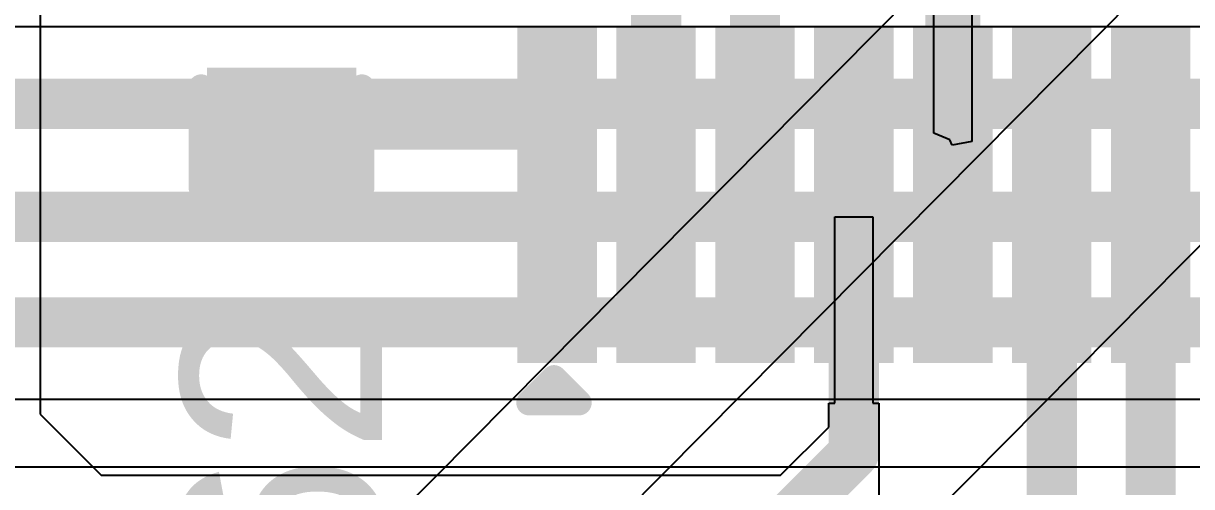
# Model space of a CAD drawing. Header units: inches. Extents: x -4 to 5258, y -4 to 5281.
# Drawn here: x 88.58 to 94.49, y 65.69 to 68.04 of the extents above; entities that cross this region are included whole.
import ezdxf

# ---------------------------------------------------------------- set-up
doc = ezdxf.new("R2010")
doc.units = ezdxf.units.IN
for name, color, linetype in [('Layer 2', 76, 'Continuous'), ('Top Layer', 1, 'Continuous'), ('Top Overlay', 2, 'Continuous'), ('Top Paste', 8, 'Continuous'), ('Top Solder', 216, 'Continuous')]:
    doc.layers.add(name, color=color, linetype=linetype)
doc.styles.add('Arial', font='', dxfattribs={"height": 0.2})
doc.styles.get('Arial').set_extended_font_data('Arial')

# ---------------------------------------------------------------- blocks, each defined once
blk = doc.blocks.new('HTSSOP_38_EP_4_4___5')
at = {"layer": 'Top Layer'}
for points in [[(-2.00000235, 4.649988159999999), (-2.00000235, 4.34998876), (-3.60000169, 4.34998876), (-3.60000169, 4.649988159999999)], [(-1.99999981, 4.150118699999999), (-1.99999981, 3.8501193), (-3.59999915, 3.8501193), (-3.59999915, 4.150118699999999)], [(-2.00000235, 3.64999016), (-2.00000235, 3.349990759999999), (-3.60000169, 3.349990759999999), (-3.60000169, 3.64999016)], [(-2.00000235, 3.15012324), (-2.00000235, 2.85012384), (-3.60000169, 2.85012384), (-3.60000169, 3.15012324)], [(-2.00000235, 2.64999216), (-2.00000235, 2.34999276), (-3.60000169, 2.34999276), (-3.60000169, 2.64999216)], [(-2.00000235, 2.15012524), (-2.00000235, 1.85012584), (-3.60000169, 1.85012584), (-3.60000169, 2.15012524)], [(-2.00000235, 1.6499967), (-2.00000235, 1.3499973), (-3.60000169, 1.3499973), (-3.60000169, 1.6499967)]]:
    blk.add_hatch(color=1, dxfattribs=at).paths.add_polyline_path(points)
at = {"layer": 'Top Paste'}
for points in [[(-2.00000235, 4.649988159999999), (-2.00000235, 4.34998876), (-3.60000169, 4.34998876), (-3.60000169, 4.649988159999999)], [(-1.99999981, 4.150118699999999), (-1.99999981, 3.8501193), (-3.59999915, 3.8501193), (-3.59999915, 4.150118699999999)], [(-2.00000235, 3.64999016), (-2.00000235, 3.349990759999999), (-3.60000169, 3.349990759999999), (-3.60000169, 3.64999016)], [(-2.00000235, 3.15012324), (-2.00000235, 2.85012384), (-3.60000169, 2.85012384), (-3.60000169, 3.15012324)], [(-2.00000235, 2.64999216), (-2.00000235, 2.34999276), (-3.60000169, 2.34999276), (-3.60000169, 2.64999216)], [(-2.00000235, 2.15012524), (-2.00000235, 1.85012584), (-3.60000169, 1.85012584), (-3.60000169, 2.15012524)], [(-2.00000235, 1.6499967), (-2.00000235, 1.3499973), (-3.60000169, 1.3499973), (-3.60000169, 1.6499967)]]:
    blk.add_hatch(color=8, dxfattribs=at).paths.add_polyline_path(points)
at = {"layer": 'Top Solder'}
for points in [[(-1.94920235, 4.700788159999999), (-1.94920235, 4.29918876), (-3.65080169, 4.29918876), (-3.65080169, 4.700788159999999)], [(-1.94919981, 4.2009187), (-1.94919981, 3.7993193), (-3.65079915, 3.7993193), (-3.65079915, 4.2009187)], [(-1.94920235, 3.70079016), (-1.94920235, 3.29919076), (-3.65080169, 3.29919076), (-3.65080169, 3.70079016)], [(-1.94920235, 3.20092324), (-1.94920235, 2.79932384), (-3.65080169, 2.79932384), (-3.65080169, 3.20092324)], [(-1.94920235, 2.70079216), (-1.94920235, 2.29919276), (-3.65080169, 2.29919276), (-3.65080169, 2.70079216)], [(-1.94920235, 2.20092524), (-1.94920235, 1.79932584), (-3.65080169, 1.79932584), (-3.65080169, 2.20092524)], [(-1.94920235, 1.7007967), (-1.94920235, 1.2991973), (-3.65080169, 1.2991973), (-3.65080169, 1.7007967)]]:
    blk.add_hatch(color=216, dxfattribs=at).paths.add_polyline_path(points)
at = {"layer": 'Top Overlay'}
for points in [[(-3.85139184, 4.64297776, 0.127, 0.127, 0), (-3.8513893, 4.388980299999999, 0.127, 0.127, 0)], [(-3.85139184, 4.64297776, 0.127, 0.127, 0), (-3.72439184, 4.51597522, 0.127, 0.127, 0)], [(-3.72439184, 4.51597522, 0.127, 0.127, 0), (-3.8513893, 4.388980299999999, 0.127, 0.127, 0)]]:
    blk.add_lwpolyline(points, format="xyseb", dxfattribs=at)
for points in [[(-3.88314184, 4.64297776, 0.0635, 0.0635, 1), (-3.81964184, 4.64297776, 0.0635, 0.0635, 1)], [(-3.88314184, 4.64297776, 0.0635, 0.0635, 1), (-3.81964184, 4.64297776, 0.0635, 0.0635, 1)], [(-3.75614184, 4.51597522, 0.0635, 0.0635, 1), (-3.69264184, 4.51597522, 0.0635, 0.0635, 1)], [(-3.75614184, 4.51597522, 0.0635, 0.0635, 1), (-3.69264184, 4.51597522, 0.0635, 0.0635, 1)], [(-3.8831393, 4.388980299999999, 0.0635, 0.0635, 1), (-3.8196393, 4.388980299999999, 0.0635, 0.0635, 1)], [(-3.8831393, 4.388980299999999, 0.0635, 0.0635, 1), (-3.8196393, 4.388980299999999, 0.0635, 0.0635, 1)]]:
    blk.add_lwpolyline(points, format="xyseb", close=True, dxfattribs=at)
blk = doc.blocks.new('13_WQFN_HR__3_2__31')
at = {"layer": 'Top Solder'}
for p in [(-0.5750306, 1.80991764), (-0.54668674, -0.9226753199999999), (0.57501282, 1.80999638)]:
    blk.add_line(p, (5220.67629472, 5271.62100868), dxfattribs=at)
blk = doc.blocks.new('____0402_249')
at = {"layer": 'Top Layer'}
for points in [[(-0.6985, -0.3175), (-0.6985, 0.3174999999999999), (-0.2413000000000001, 0.3175), (-0.2412999999999999, -0.3174999999999999)], [(0.2413000000000001, -0.3175), (0.2412999999999999, 0.3174999999999999), (0.6985, 0.3175), (0.6985, -0.3174999999999999)]]:
    blk.add_hatch(color=1, dxfattribs=at).paths.add_polyline_path(points)
at = {"layer": 'Top Paste'}
for points in [[(-0.6985, -0.3175), (-0.6985, 0.3174999999999999), (-0.2413000000000001, 0.3175), (-0.2412999999999999, -0.3174999999999999)], [(0.2413000000000001, -0.3175), (0.2412999999999999, 0.3174999999999999), (0.6985, 0.3175), (0.6985, -0.3174999999999999)]]:
    blk.add_hatch(color=8, dxfattribs=at).paths.add_polyline_path(points)
at = {"layer": 'Top Solder'}
for points in [[(-0.7584998799999999, -0.3774998800000001), (-0.7584998799999999, 0.3774998799999999), (-0.1813001200000001, 0.3774998800000001), (-0.1813001199999999, -0.3774998799999999)], [(0.1813001200000001, -0.3774998800000001), (0.1813001199999999, 0.3774998799999999), (0.7584998799999999, 0.3774998800000001), (0.7584998799999999, -0.3774998799999999)]]:
    blk.add_hatch(color=216, dxfattribs=at).paths.add_polyline_path(points)
at = {"layer": 'Top Overlay'}
for points in [[(-0.2794, 0.4064, 0.127, 0.127, 0), (-0.78740254, 0.40640254, 0.127, 0.127, 0)], [(-0.7874, -0.40639746, 0.127, 0.127, 0), (-0.78740254, 0.40640254, 0.127, 0.127, 0)], [(0.7874, 0.4064, 0.127, 0.127, 0), (0.27940254, 0.40640254, 0.127, 0.127, 0)], [(0.7874, -0.4064, 0.127, 0.127, 0), (0.7874, 0.4064, 0.127, 0.127, 0)], [(-0.2794, -0.4064, 0.127, 0.127, 0), (-0.7874, -0.40639746, 0.127, 0.127, 0)], [(0.7874, -0.4064, 0.127, 0.127, 0), (0.27939746, -0.4064, 0.127, 0.127, 0)]]:
    blk.add_lwpolyline(points, format="xyseb", dxfattribs=at)
for points in [[(-0.8191525399999998, 0.40640254, 0.0635, 0.0635, 1), (-0.75565254, 0.40640254, 0.0635, 0.0635, 1)], [(-0.8191525399999998, 0.40640254, 0.0635, 0.0635, 1), (-0.75565254, 0.40640254, 0.0635, 0.0635, 1)], [(-0.31115, 0.4064, 0.0635, 0.0635, 1), (-0.24765, 0.4064, 0.0635, 0.0635, 1)], [(0.24765254, 0.40640254, 0.0635, 0.0635, 1), (0.31115254, 0.40640254, 0.0635, 0.0635, 1)], [(0.7556499999999999, 0.4064, 0.0635, 0.0635, 1), (0.8191499999999999, 0.4064, 0.0635, 0.0635, 1)], [(0.7556499999999999, 0.4064, 0.0635, 0.0635, 1), (0.8191499999999999, 0.4064, 0.0635, 0.0635, 1)], [(-0.8191499999999999, -0.40639746, 0.0635, 0.0635, 1), (-0.7556499999999999, -0.40639746, 0.0635, 0.0635, 1)], [(-0.8191499999999999, -0.40639746, 0.0635, 0.0635, 1), (-0.7556499999999999, -0.40639746, 0.0635, 0.0635, 1)], [(-0.31115, -0.4064, 0.0635, 0.0635, 1), (-0.24765, -0.4064, 0.0635, 0.0635, 1)], [(0.24764746, -0.4064, 0.0635, 0.0635, 1), (0.31114746, -0.4064, 0.0635, 0.0635, 1)], [(0.7556499999999999, -0.4064, 0.0635, 0.0635, 1), (0.8191499999999999, -0.4064, 0.0635, 0.0635, 1)], [(0.7556499999999999, -0.4064, 0.0635, 0.0635, 1), (0.8191499999999999, -0.4064, 0.0635, 0.0635, 1)]]:
    blk.add_lwpolyline(points, format="xyseb", close=True, dxfattribs=at)

msp = doc.modelspace()

# ---------------------------------------------------------------- linework, layer by layer
at = {"layer": 'Layer 2'}
for p, q in [((98.69576654, 68.01763638), (29.92720964, 68.01763638)), ((65.27460147999999, 66.13580626), (100.17746792, 66.13580626)), ((97.58365548, 65.7915372), (83.9263752, 65.7915372))]:
    msp.add_line(p, q, dxfattribs=at)
for points in [[(29.92720964, 67.62917132, 0.254, 0.254, 0), (98.856673, 67.62917132, 0.254, 0.254, 0)], [(30.23103428, 67.05767132, 0.254, 0.254, 0), (99.64435748, 67.05767132, 0.254, 0.254, 0)], [(30.63591028, 66.52427132, 0.254, 0.254, 0), (100.33837438, 66.52427132, 0.254, 0.254, 0)]]:
    msp.add_lwpolyline(points, format="xyseb", dxfattribs=at)
at = {"layer": 'Top Layer'}
for p, q in [((88.6677678, 70.0566798), (88.66777033999999, 66.05955292)), ((93.18439834, 67.4800022), (93.18439834, 68.22284044)), ((93.37639693999999, 68.22284044), (93.37639693999999, 67.43874498)), ((93.26533544, 67.44647674), (93.18439834, 67.4800022)), ((93.27674766, 67.41892282), (93.26533544, 67.44647674)), ((93.37639693999999, 67.43874498), (93.27674766, 67.41892282)), ((92.68453142, 66.11484364), (92.68453142, 67.05767132)), ((92.68453142, 67.05767132), (92.87653002, 67.05767132)), ((92.87653002, 67.05767132), (92.87653002, 66.11484364)), ((92.65355358, 65.99462798), (92.65355358, 66.11484364)), ((92.65355358, 66.11484364), (92.68453142, 66.11484364)), ((92.87653002, 66.11484364), (92.90724623999999, 66.11484364)), ((92.90724623999999, 66.11484364), (92.90724623999999, 65.65212421999999)), ((88.66777033999999, 66.05955292), (88.97642606, 65.75089212)), ((92.40982534, 65.75089212), (92.65355358, 65.99462798)), ((88.97642606, 65.75089212), (92.40982534, 65.75089212))]:
    msp.add_line(p, q, dxfattribs=at)
for points in [[(93.28052464, 67.16884458, 0.2794, 0.2794, 0), (93.28052464, 69.46885014, 0.2794, 0.2794, 0)], [(92.28052664, 67.16884458, 0.254, 0.254, 0), (92.28052664, 69.15736994, 0.254, 0.254, 0)], [(91.78040318, 67.16884458, 0.254, 0.254, 0), (91.78040318, 68.27622616000001, 0.254, 0.254, 0)], [(89.88729292, 67.52364702, 0.254, 0.254, 0), (91.25752893999999, 67.52364702, 0.254, 0.254, 0)], [(91.25752893999999, 67.52364702, 0.254, 0.254, 0), (91.28052863999999, 67.50064732, 0.254, 0.254, 0)], [(91.28052863999999, 67.16884458, 0.254, 0.254, 0), (91.28052863999999, 67.50064732, 0.254, 0.254, 0)], [(92.78040118, 65.86232954, 0.254, 0.254, 0), (92.78040118, 67.16884458, 0.254, 0.254, 0)], [(94.28052517999998, 64.3038084, 0.254, 0.254, 0), (94.28052517999998, 67.16884458, 0.254, 0.254, 0)], [(93.78039156, 65.39603125999999, 0.254, 0.254, 0), (93.78039156, 66.39983163999999, 0.254, 0.254, 0)], [(91.99082693999999, 65.0727553, 0.254, 0.254, 0), (92.78040118, 65.86232954, 0.254, 0.254, 0)]]:
    msp.add_lwpolyline(points, format="xyseb", dxfattribs=at)
for points in [[(89.82379292, 67.52364702, 0.127, 0.127, 1), (89.95079292, 67.52364702, 0.127, 0.127, 1)], [(91.19402894, 67.52364702, 0.127, 0.127, 1), (91.32102893999999, 67.52364702, 0.127, 0.127, 1)], [(91.19402894, 67.52364702, 0.127, 0.127, 1), (91.32102893999999, 67.52364702, 0.127, 0.127, 1)], [(91.21702864, 67.50064732, 0.127, 0.127, 1), (91.34402863999999, 67.50064732, 0.127, 0.127, 1)], [(91.21702864, 67.50064732, 0.127, 0.127, 1), (91.34402863999999, 67.50064732, 0.127, 0.127, 1)], [(91.21702864, 67.16884458, 0.127, 0.127, 1), (91.34402863999999, 67.16884458, 0.127, 0.127, 1)], [(91.71690317999999, 67.16884458, 0.127, 0.127, 1), (91.84390318, 67.16884458, 0.127, 0.127, 1)], [(92.21702663999999, 67.16884458, 0.127, 0.127, 1), (92.34402664, 67.16884458, 0.127, 0.127, 1)], [(92.71690118, 67.16884458, 0.127, 0.127, 1), (92.84390118, 67.16884458, 0.127, 0.127, 1)], [(93.21067464, 67.16884458, 0.1397, 0.1397, 1), (93.35037464, 67.16884458, 0.1397, 0.1397, 1)], [(94.21702518, 67.16884458, 0.127, 0.127, 1), (94.34402517999999, 67.16884458, 0.127, 0.127, 1)], [(93.71689156, 66.39983163999999, 0.127, 0.127, 1), (93.84389156, 66.39983163999999, 0.127, 0.127, 1)], [(92.71690118, 65.86232954, 0.127, 0.127, 1), (92.84390118, 65.86232954, 0.127, 0.127, 1)], [(92.71690118, 65.86232954, 0.127, 0.127, 1), (92.84390118, 65.86232954, 0.127, 0.127, 1)]]:
    msp.add_lwpolyline(points, format="xyseb", close=True, dxfattribs=at)

# ---------------------------------------------------------------- block references
msp.add_blockref('13_WQFN_HR__3_2__31', (37.0774468, 9.2674694))
for name, p, rotation in [('HTSSOP_38_EP_4_4___5', (95.78052217999999, 69.96884406), 90), ('____0402_249', (89.887298, 67.99354448), 270)]:
    msp.add_blockref(name, p, dxfattribs=dict(rotation=rotation))

# ---------------------------------------------------------------- texts
at = {"layer": 'Top Overlay', "style": 'Arial'}
msp.add_text('C62', height=1.016, rotation=90, dxfattribs=at).set_placement((90.39513036, 64.04408323999999))

doc.saveas('drawing.dxf')
